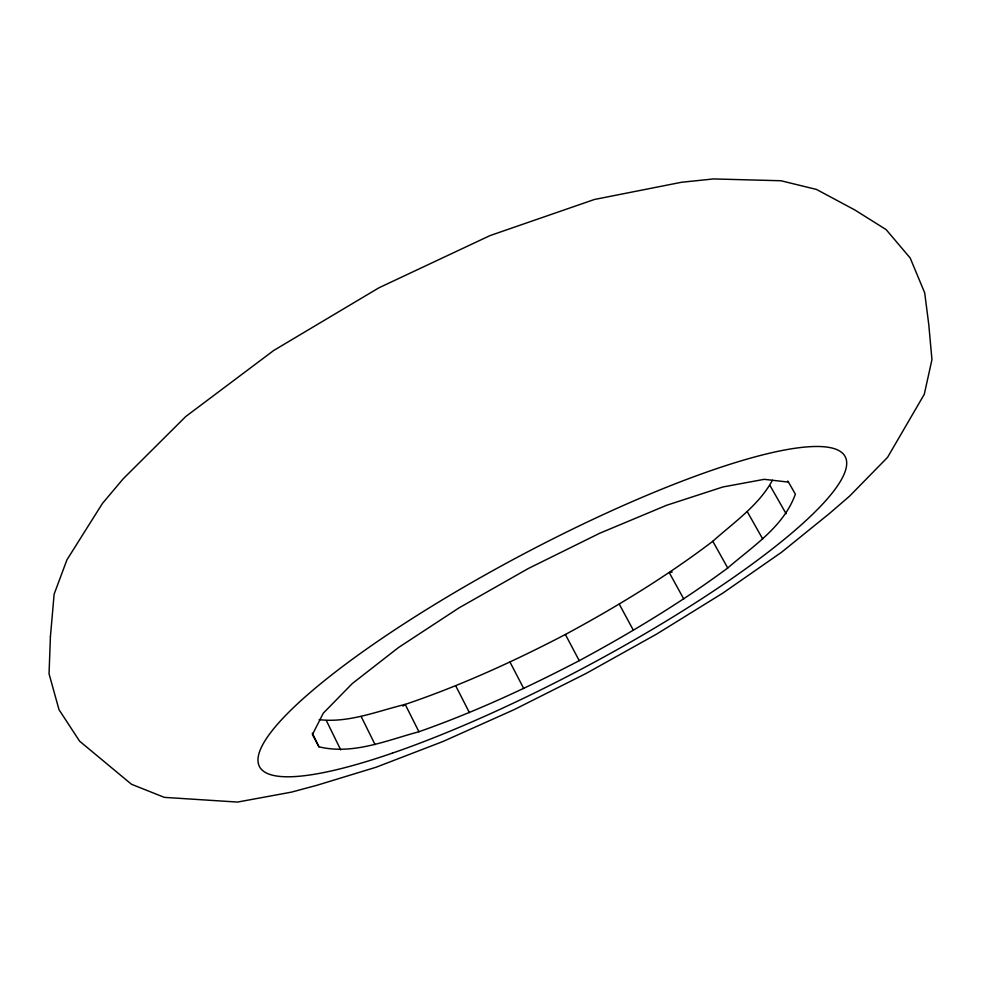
<?xml version="1.0" encoding="UTF-8"?>
<svg xmlns="http://www.w3.org/2000/svg" width="981" height="981" viewBox="0 0 981 981"><rect width="100%" height="100%" fill="white"/><g stroke="black" fill="none" stroke-linecap="round" stroke-linejoin="round"><path stroke-width="1.47" d="M319.168 719.625C348.353 723.193 377.207 711.225 405.202 704.395C460.494 685.707 513.652 661.415 565.375 634.486C616.595 606.834 666.43 576.521 712.807 541.267C733.788 522.456 758.754 505.436 772.427 480.273M788.466 482.1L764.224 479.329L722.911 486.968L666.7 505.252L599.82 533.198L528.293 568.526L459.01 607.889L398.617 647.448L352.314 683.536L323.264 713.212L312.424 734.573L318.935 746.799C352.866 755.051 386.588 740.447 418.924 731.74C474.166 712.316 527.361 687.718 579.244 660.667C630.636 632.953 680.765 602.788 727.73 567.999C752.746 546.258 783.684 526.76 795.37 494.142L787.841 481.021M402.86 706.161L405.202 704.395L418.924 731.74M672.193 572.021L669.275 572.634L683.757 598.999M770.11 485.73L786.1 513.737M747.289 511.702L762.715 538.986M712.807 541.267L727.73 567.999M619.293 604.198L633.419 630.378M565.375 634.486L579.244 660.667M510.022 662.138L523.731 688.527M455.748 685.866L469.421 712.647M361.155 716.486L375.049 744.567M326.55 720.974L340.726 749.913M312.326 733.224L318.935 746.799M50.411 636.743L49.05 673.824L59.019 709.704L79.62 741.195L131.491 784.273L164.367 797.369L237.537 802.066L291.283 792.17L316.655 785.364L376.115 767.228L443.044 741.464L514.081 709.668L586.246 673.371L656.755 634.02L722.825 593.113L781.514 552.278L829.619 513.357L849.62 496.104L887.56 457.354L924.274 394.313L931.95 359.659L928.774 324.564L924.691 292.816L910.196 258.015L886.101 229.579L854.635 209.86L816.499 189.443L780.95 180.749L713.592 178.934L681.574 182.258L594.4 199.486L490.01 235.599L378.973 287.776L273.724 350.475L185.777 416.508L123.263 478.728L102.416 503.474L66.929 559.844L54.127 594.179L50.411 636.743M392.388 753.126A331.333 64.403 -27.9 0 0 846.321 467.115A331.333 64.403 -27.9 0 0 418.298 614.67A331.333 64.403 -27.9 0 0 392.388 753.126"/></g></svg>
